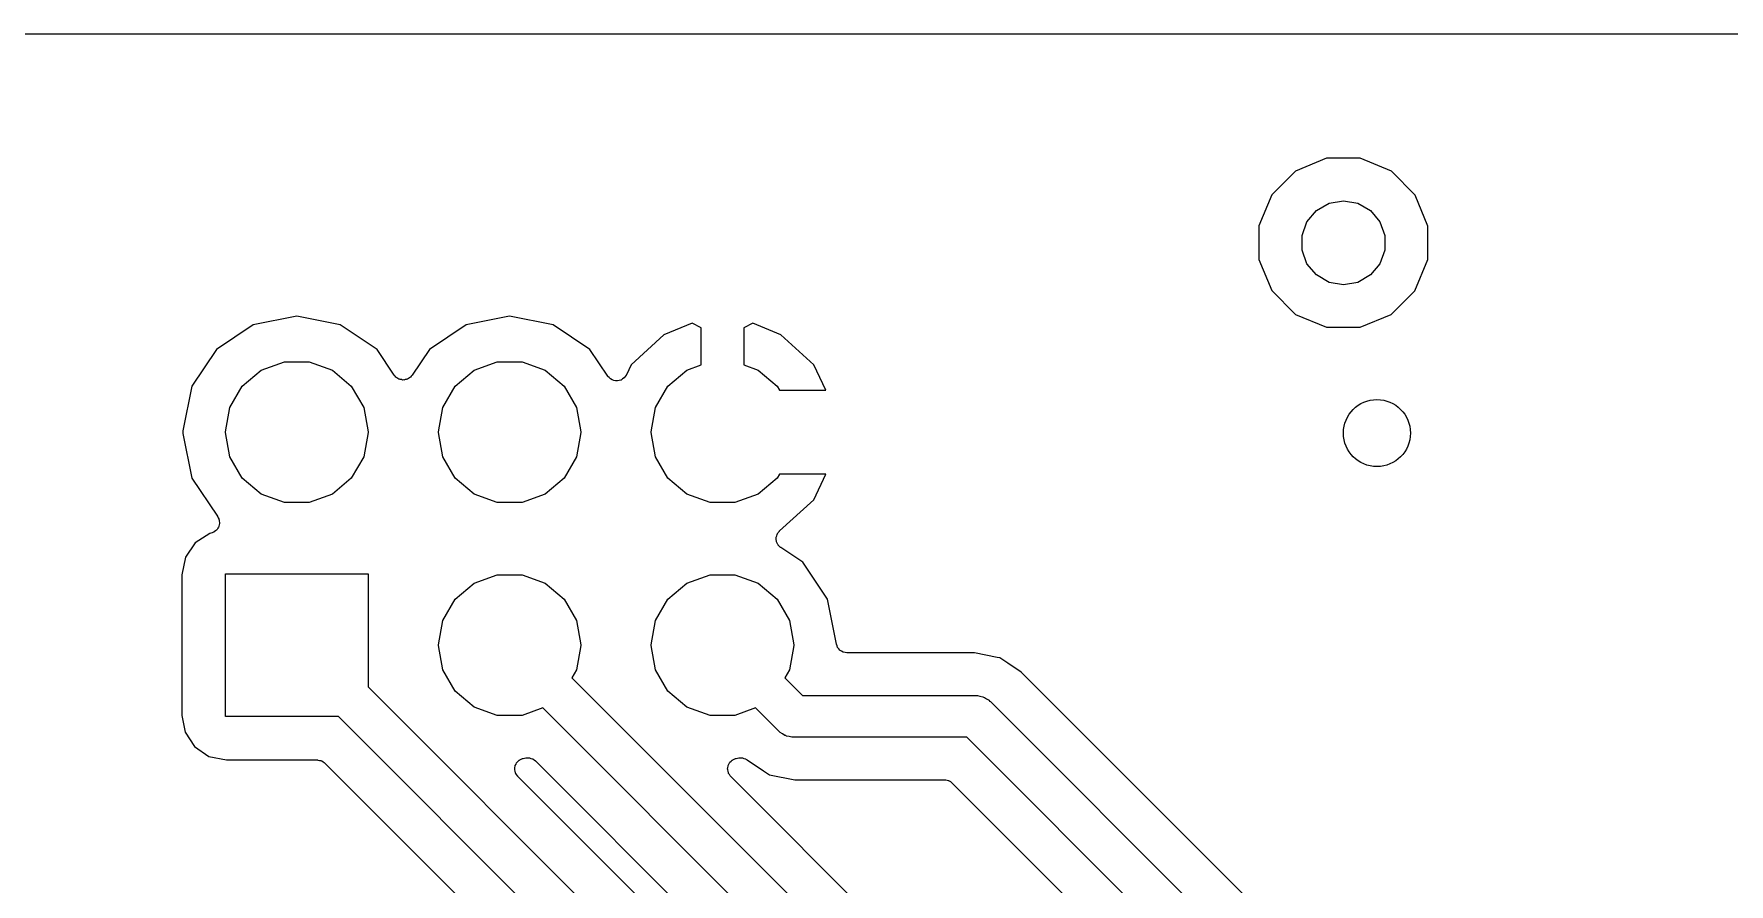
# Model space of a CAD drawing. Extents: x 99 to 248, y -141 to -112.
# Drawn here: x 152.48 to 172.71, y -121.89 to -111.75 of the extents above; entities that cross this region are included whole.
import ezdxf

# ---------------------------------------------------------------- set-up
doc = ezdxf.new("R2010")
doc.units = 0
doc.header["$MEASUREMENT"] = 0
doc.layers.add('BLACK', color=7, linetype='CONTINUOUS')

msp = doc.modelspace()

# ---------------------------------------------------------------- linework, layer by layer
at = {"layer": 'Black'}
for p, q in [((119.177, -111.748), (247.475, -111.748)), ((167.91, -113.232), (167.54, -113.385)), ((168.311, -113.232), (167.91, -113.232)), ((168.682, -113.386), (168.311, -113.232)), ((167.54, -113.385), (167.256, -113.668)), ((168.965, -113.67), (168.682, -113.386)), ((167.256, -113.668), (167.102, -114.039)), ((169.118, -114.04), (168.965, -113.67)), ((167.675, -113.989), (167.787, -113.856)), ((167.787, -113.856), (167.938, -113.768)), ((167.938, -113.768), (168.11, -113.738)), ((168.11, -113.738), (168.282, -113.768)), ((168.282, -113.768), (168.433, -113.856)), ((168.433, -113.856), (168.545, -113.989)), ((167.102, -114.039), (167.102, -114.44)), ((167.616, -114.153), (167.675, -113.989)), ((168.545, -113.989), (168.604, -114.153)), ((169.118, -114.441), (169.118, -114.04)), ((167.616, -114.327), (167.616, -114.153)), ((168.604, -114.153), (168.604, -114.327)), ((167.102, -114.44), (167.255, -114.81)), ((167.675, -114.491), (167.616, -114.327)), ((167.787, -114.624), (167.675, -114.491)), ((168.545, -114.491), (168.433, -114.624)), ((168.604, -114.327), (168.545, -114.491)), ((168.964, -114.812), (169.118, -114.441)), ((167.938, -114.712), (167.787, -114.624)), ((168.433, -114.624), (168.282, -114.712)), ((167.255, -114.81), (167.538, -115.094)), ((168.11, -114.742), (167.938, -114.712)), ((168.282, -114.712), (168.11, -114.742)), ((168.68, -115.095), (168.964, -114.812)), ((167.538, -115.094), (167.909, -115.248)), ((168.31, -115.248), (168.68, -115.095)), ((155.101, -115.219), (154.662, -115.512)), ((155.62, -115.115), (155.101, -115.219)), ((156.139, -115.219), (155.62, -115.115)), ((156.578, -115.512), (156.139, -115.219)), ((157.641, -115.219), (157.202, -115.512)), ((158.16, -115.115), (157.641, -115.219)), ((158.679, -115.219), (158.16, -115.115)), ((159.118, -115.512), (158.679, -115.219)), ((160.337, -115.199), (160.002, -115.337)), ((160.446, -115.256), (160.337, -115.199)), ((160.446, -115.698), (160.446, -115.256)), ((161.063, -115.199), (160.954, -115.256)), ((160.954, -115.256), (160.954, -115.698)), ((161.398, -115.337), (161.063, -115.199)), ((167.909, -115.248), (168.31, -115.248)), ((160.002, -115.337), (159.609, -115.695)), ((161.791, -115.695), (161.398, -115.337)), ((154.662, -115.512), (154.368, -115.952)), ((155.195, -115.761), (155.472, -115.66)), ((155.472, -115.66), (155.768, -115.66)), ((155.768, -115.66), (156.045, -115.761)), ((156.784, -115.821), (156.578, -115.512)), ((157.202, -115.512), (156.996, -115.821)), ((157.735, -115.761), (158.012, -115.66)), ((158.012, -115.66), (158.308, -115.66)), ((158.308, -115.66), (158.585, -115.761)), ((159.332, -115.832), (159.118, -115.512)), ((159.609, -115.695), (159.553, -115.816)), ((160.275, -115.761), (160.446, -115.698)), ((160.954, -115.698), (161.125, -115.761)), ((161.934, -116), (161.791, -115.695)), ((154.969, -115.95), (155.195, -115.761)), ((156.045, -115.761), (156.271, -115.95)), ((156.794, -115.831), (156.784, -115.821)), ((156.802, -115.842), (156.794, -115.831)), ((156.809, -115.846), (156.802, -115.842)), ((156.815, -115.852), (156.809, -115.846)), ((156.827, -115.859), (156.815, -115.852)), ((156.839, -115.866), (156.827, -115.859)), ((156.847, -115.868), (156.839, -115.866)), ((156.854, -115.872), (156.847, -115.868)), ((156.868, -115.873), (156.854, -115.872)), ((156.882, -115.877), (156.868, -115.873)), ((156.89, -115.876), (156.882, -115.877)), ((156.898, -115.877), (156.89, -115.876)), ((156.912, -115.873), (156.898, -115.877)), ((156.926, -115.872), (156.912, -115.873)), ((156.933, -115.868), (156.926, -115.872)), ((156.941, -115.866), (156.933, -115.868)), ((156.953, -115.859), (156.941, -115.866)), ((156.965, -115.852), (156.953, -115.859)), ((156.971, -115.846), (156.965, -115.852)), ((156.978, -115.842), (156.971, -115.846)), ((156.986, -115.831), (156.978, -115.842)), ((156.996, -115.821), (156.986, -115.831)), ((157.509, -115.95), (157.735, -115.761)), ((158.585, -115.761), (158.811, -115.95)), ((159.333, -115.833), (159.332, -115.832)), ((159.333, -115.834), (159.333, -115.833)), ((159.348, -115.849), (159.333, -115.834)), ((159.363, -115.864), (159.348, -115.849)), ((159.364, -115.865), (159.363, -115.864)), ((159.365, -115.865), (159.364, -115.865)), ((159.383, -115.874), (159.365, -115.865)), ((159.402, -115.883), (159.383, -115.874)), ((159.403, -115.884), (159.402, -115.883)), ((159.404, -115.884), (159.403, -115.884)), ((159.425, -115.886), (159.404, -115.884)), ((159.446, -115.888), (159.425, -115.886)), ((159.447, -115.888), (159.446, -115.888)), ((159.448, -115.888), (159.447, -115.888)), ((159.469, -115.883), (159.448, -115.888)), ((159.489, -115.878), (159.469, -115.883)), ((159.49, -115.877), (159.489, -115.878)), ((159.491, -115.877), (159.49, -115.877)), ((159.508, -115.865), (159.491, -115.877)), ((159.526, -115.853), (159.508, -115.865)), ((159.527, -115.852), (159.526, -115.852)), ((159.526, -115.852), (159.526, -115.853)), ((159.539, -115.835), (159.527, -115.852)), ((159.552, -115.818), (159.539, -115.835)), ((159.553, -115.816), (159.552, -115.817)), ((159.552, -115.817), (159.552, -115.818)), ((160.049, -115.95), (160.275, -115.761)), ((161.125, -115.761), (161.351, -115.95)), ((154.368, -115.952), (154.262, -116.483)), ((154.821, -116.206), (154.969, -115.95)), ((156.271, -115.95), (156.419, -116.206)), ((157.361, -116.206), (157.509, -115.95)), ((158.811, -115.95), (158.959, -116.206)), ((159.901, -116.206), (160.049, -115.95)), ((161.351, -115.95), (161.38, -116)), ((161.38, -116), (161.934, -116)), ((154.77, -116.497), (154.821, -116.206)), ((156.419, -116.206), (156.47, -116.497)), ((157.31, -116.497), (157.361, -116.206)), ((158.959, -116.206), (159.01, -116.497)), ((159.85, -116.497), (159.901, -116.206)), ((154.262, -116.483), (154.262, -116.517)), ((154.262, -116.517), (154.368, -117.048)), ((154.77, -116.503), (154.77, -116.497)), ((154.821, -116.794), (154.77, -116.503)), ((156.47, -116.503), (156.419, -116.794)), ((156.47, -116.497), (156.47, -116.503)), ((157.31, -116.503), (157.31, -116.497)), ((157.361, -116.794), (157.31, -116.503)), ((159.01, -116.503), (158.959, -116.794)), ((159.01, -116.497), (159.01, -116.503)), ((159.85, -116.503), (159.85, -116.497)), ((159.901, -116.794), (159.85, -116.503)), ((154.969, -117.05), (154.821, -116.794)), ((156.419, -116.794), (156.271, -117.05)), ((157.509, -117.05), (157.361, -116.794)), ((158.959, -116.794), (158.811, -117.05)), ((160.049, -117.05), (159.901, -116.794)), ((154.368, -117.048), (154.672, -117.503)), ((155.195, -117.239), (154.969, -117.05)), ((156.271, -117.05), (156.045, -117.239)), ((157.735, -117.239), (157.509, -117.05)), ((158.811, -117.05), (158.585, -117.239)), ((160.275, -117.239), (160.049, -117.05)), ((161.351, -117.05), (161.125, -117.239)), ((161.38, -117), (161.351, -117.05)), ((161.934, -117), (161.38, -117)), ((161.791, -117.305), (161.934, -117)), ((155.472, -117.34), (155.195, -117.239)), ((156.045, -117.239), (155.768, -117.34)), ((158.012, -117.34), (157.735, -117.239)), ((158.585, -117.239), (158.308, -117.34)), ((160.552, -117.34), (160.275, -117.239)), ((161.125, -117.239), (160.848, -117.34)), ((161.382, -117.677), (161.791, -117.305)), ((154.672, -117.503), (154.674, -117.505)), ((154.674, -117.505), (154.675, -117.508)), ((154.675, -117.508), (154.676, -117.509)), ((154.676, -117.509), (154.676, -117.511)), ((154.676, -117.511), (154.681, -117.52)), ((154.681, -117.52), (154.69, -117.535)), ((155.768, -117.34), (155.472, -117.34)), ((158.308, -117.34), (158.012, -117.34)), ((160.848, -117.34), (160.552, -117.34)), ((154.583, -117.707), (154.409, -117.819)), ((154.595, -117.705), (154.583, -117.707)), ((154.611, -117.699), (154.595, -117.705)), ((154.627, -117.694), (154.611, -117.699)), ((154.631, -117.691), (154.627, -117.694)), ((154.636, -117.689), (154.631, -117.691)), ((154.649, -117.678), (154.636, -117.689)), ((154.663, -117.668), (154.649, -117.678)), ((154.666, -117.664), (154.663, -117.668)), ((154.669, -117.66), (154.666, -117.664)), ((154.678, -117.645), (154.669, -117.66)), ((154.687, -117.631), (154.678, -117.645)), ((154.689, -117.626), (154.687, -117.631)), ((154.691, -117.622), (154.689, -117.626)), ((154.69, -117.535), (154.691, -117.54)), ((154.691, -117.54), (154.693, -117.544)), ((154.694, -117.605), (154.691, -117.622)), ((154.693, -117.544), (154.695, -117.562)), ((154.698, -117.588), (154.694, -117.605)), ((154.695, -117.562), (154.698, -117.579)), ((154.698, -117.579), (154.697, -117.583)), ((154.697, -117.583), (154.698, -117.588)), ((161.347, -117.737), (161.351, -117.721)), ((161.351, -117.721), (161.353, -117.717)), ((161.353, -117.717), (161.354, -117.713)), ((161.354, -117.713), (161.355, -117.712)), ((161.355, -117.712), (161.366, -117.698)), ((161.355, -117.712), (161.355, -117.712)), ((161.366, -117.698), (161.375, -117.684)), ((161.375, -117.684), (161.379, -117.681)), ((161.379, -117.681), (161.381, -117.678)), ((161.381, -117.678), (161.382, -117.677)), ((161.382, -117.677), (161.382, -117.677)), ((161.382, -117.677), (161.382, -117.677)), ((154.409, -117.819), (154.293, -117.989)), ((161.34, -117.763), (161.341, -117.759)), ((161.342, -117.78), (161.34, -117.763)), ((161.341, -117.754), (161.347, -117.737)), ((161.341, -117.755), (161.341, -117.754)), ((161.341, -117.754), (161.341, -117.754)), ((161.341, -117.759), (161.341, -117.755)), ((161.343, -117.798), (161.342, -117.78)), ((161.343, -117.799), (161.343, -117.798)), ((161.343, -117.798), (161.343, -117.798)), ((161.344, -117.803), (161.343, -117.799)), ((161.345, -117.807), (161.344, -117.803)), ((161.353, -117.823), (161.345, -117.807)), ((161.359, -117.839), (161.353, -117.823)), ((161.36, -117.84), (161.359, -117.839)), ((161.359, -117.839), (161.359, -117.839)), ((161.363, -117.843), (161.36, -117.84)), ((161.364, -117.847), (161.363, -117.843)), ((161.377, -117.859), (161.364, -117.847)), ((161.388, -117.871), (161.377, -117.859)), ((161.389, -117.872), (161.388, -117.871)), ((161.393, -117.874), (161.389, -117.872)), ((161.389, -117.872), (161.389, -117.872)), ((161.396, -117.877), (161.393, -117.874)), ((161.658, -118.052), (161.396, -117.877)), ((154.293, -117.989), (154.25, -118.203)), ((161.952, -118.492), (161.658, -118.052)), ((154.25, -118.203), (154.25, -119.878)), ((154.77, -119.89), (154.77, -118.19)), ((154.77, -118.19), (156.47, -118.19)), ((156.47, -118.19), (156.47, -119.536)), ((157.509, -118.49), (157.735, -118.301)), ((157.735, -118.301), (158.012, -118.2)), ((158.012, -118.2), (158.308, -118.2)), ((158.308, -118.2), (158.585, -118.301)), ((158.585, -118.301), (158.811, -118.49)), ((160.049, -118.49), (160.275, -118.301)), ((160.275, -118.301), (160.552, -118.2)), ((160.552, -118.2), (160.848, -118.2)), ((160.848, -118.2), (161.125, -118.301)), ((161.125, -118.301), (161.351, -118.49)), ((157.361, -118.746), (157.509, -118.49)), ((158.811, -118.49), (158.959, -118.746)), ((159.901, -118.746), (160.049, -118.49)), ((161.351, -118.49), (161.499, -118.746)), ((162.059, -119.03), (161.952, -118.492)), ((157.31, -119.037), (157.361, -118.746)), ((158.959, -118.746), (159.01, -119.037)), ((159.85, -119.037), (159.901, -118.746)), ((161.499, -118.746), (161.55, -119.037)), ((157.31, -119.043), (157.31, -119.037)), ((157.361, -119.334), (157.31, -119.043)), ((159.01, -119.043), (158.959, -119.334)), ((159.01, -119.037), (159.01, -119.043)), ((159.85, -119.043), (159.85, -119.037)), ((159.901, -119.334), (159.85, -119.043)), ((161.55, -119.043), (161.499, -119.334)), ((161.55, -119.037), (161.55, -119.043)), ((162.067, -119.049), (162.059, -119.03)), ((162.074, -119.068), (162.067, -119.049)), ((162.075, -119.07), (162.074, -119.068)), ((162.075, -119.071), (162.075, -119.07)), ((162.089, -119.086), (162.075, -119.071)), ((162.102, -119.102), (162.089, -119.086)), ((162.103, -119.103), (162.102, -119.102)), ((162.104, -119.104), (162.103, -119.103)), ((162.122, -119.114), (162.104, -119.104)), ((162.14, -119.124), (162.122, -119.114)), ((162.142, -119.125), (162.14, -119.124)), ((162.143, -119.125), (162.142, -119.125)), ((162.163, -119.128), (162.143, -119.125)), ((162.184, -119.132), (162.163, -119.128)), ((163.707, -119.132), (162.184, -119.132)), ((163.978, -119.186), (163.707, -119.132)), ((157.509, -119.59), (157.361, -119.334)), ((158.959, -119.334), (158.903, -119.43)), ((160.049, -119.59), (159.901, -119.334)), ((161.499, -119.334), (161.443, -119.43)), ((164.009, -119.192), (163.978, -119.186)), ((163.978, -119.186), (163.978, -119.186)), ((164.104, -119.256), (164.009, -119.192)), ((164.265, -119.363), (164.104, -119.256)), ((156.47, -119.536), (159.677, -122.743)), ((158.903, -119.43), (164.597, -125.123)), ((161.443, -119.43), (161.654, -119.64)), ((166.602, -121.7), (164.265, -119.363)), ((157.735, -119.779), (157.509, -119.59)), ((160.275, -119.779), (160.049, -119.59)), ((161.654, -119.64), (163.72, -119.64)), ((163.72, -119.64), (163.731, -119.642)), ((163.731, -119.642), (163.742, -119.641)), ((163.742, -119.641), (163.773, -119.649)), ((163.773, -119.649), (163.806, -119.655)), ((163.806, -119.655), (163.815, -119.661)), ((163.815, -119.661), (163.826, -119.663)), ((163.826, -119.663), (163.852, -119.682)), ((163.852, -119.682), (163.881, -119.698)), ((163.881, -119.698), (163.888, -119.707)), ((163.888, -119.707), (163.897, -119.713)), ((163.897, -119.713), (171.544, -127.36)), ((154.25, -119.878), (154.287, -120.077)), ((156.116, -119.89), (154.77, -119.89)), ((159.25, -123.024), (156.116, -119.89)), ((158.012, -119.88), (157.735, -119.779)), ((158.308, -119.88), (158.012, -119.88)), ((158.556, -119.79), (158.308, -119.88)), ((164.17, -125.404), (158.556, -119.79)), ((160.552, -119.88), (160.275, -119.779)), ((160.848, -119.88), (160.552, -119.88)), ((161.096, -119.79), (160.848, -119.88)), ((161.373, -120.067), (161.096, -119.79)), ((154.287, -120.077), (154.399, -120.251)), ((161.382, -120.073), (161.373, -120.067)), ((161.389, -120.082), (161.382, -120.073)), ((161.418, -120.098), (161.389, -120.082)), ((161.444, -120.117), (161.418, -120.098)), ((161.455, -120.119), (161.444, -120.117)), ((161.464, -120.125), (161.455, -120.119)), ((161.497, -120.131), (161.464, -120.125)), ((161.528, -120.139), (161.497, -120.131)), ((161.539, -120.138), (161.528, -120.139)), ((161.55, -120.14), (161.539, -120.138)), ((163.616, -120.14), (161.55, -120.14)), ((171.263, -127.787), (163.616, -120.14)), ((154.399, -120.251), (154.569, -120.367)), ((154.569, -120.367), (154.783, -120.41)), ((154.783, -120.41), (155.866, -120.41)), ((155.866, -120.41), (155.871, -120.411)), ((155.871, -120.411), (155.877, -120.411)), ((155.877, -120.411), (155.893, -120.415)), ((155.893, -120.415), (155.909, -120.418)), ((155.909, -120.418), (155.914, -120.421)), ((155.914, -120.421), (155.92, -120.422)), ((155.92, -120.422), (155.933, -120.432)), ((155.933, -120.432), (155.947, -120.44)), ((155.947, -120.44), (155.951, -120.444)), ((155.951, -120.444), (155.956, -120.448)), ((155.956, -120.448), (158.705, -123.197)), ((158.221, -120.519), (158.224, -120.502)), ((158.222, -120.524), (158.221, -120.519)), ((158.222, -120.528), (158.222, -120.524)), ((158.226, -120.545), (158.222, -120.528)), ((158.224, -120.502), (158.226, -120.484)), ((158.226, -120.484), (158.227, -120.48)), ((158.23, -120.563), (158.226, -120.545)), ((158.227, -120.48), (158.228, -120.476)), ((158.228, -120.476), (158.237, -120.46)), ((158.232, -120.566), (158.23, -120.563)), ((158.233, -120.57), (158.232, -120.566)), ((158.237, -120.46), (158.244, -120.444)), ((158.244, -120.444), (158.247, -120.441)), ((158.247, -120.441), (158.249, -120.437)), ((158.249, -120.437), (158.263, -120.425)), ((158.263, -120.425), (158.275, -120.413)), ((158.275, -120.413), (158.279, -120.411)), ((158.279, -120.411), (158.282, -120.408)), ((158.282, -120.408), (158.299, -120.402)), ((158.299, -120.402), (158.315, -120.394)), ((158.315, -120.394), (158.32, -120.394)), ((158.32, -120.394), (158.323, -120.392)), ((158.323, -120.392), (158.354, -120.386)), ((158.354, -120.386), (158.372, -120.386)), ((158.372, -120.386), (158.39, -120.384)), ((158.39, -120.384), (158.394, -120.385)), ((158.394, -120.385), (158.398, -120.385)), ((158.398, -120.385), (158.415, -120.391)), ((158.415, -120.391), (158.433, -120.395)), ((158.433, -120.395), (158.436, -120.398)), ((158.436, -120.398), (158.44, -120.399)), ((158.44, -120.399), (158.454, -120.41)), ((158.454, -120.41), (158.469, -120.421)), ((158.469, -120.421), (163.144, -125.096)), ((160.761, -120.519), (160.764, -120.502)), ((160.762, -120.524), (160.761, -120.519)), ((160.762, -120.528), (160.762, -120.524)), ((160.766, -120.545), (160.762, -120.528)), ((160.764, -120.502), (160.766, -120.484)), ((160.766, -120.484), (160.767, -120.48)), ((160.77, -120.563), (160.766, -120.545)), ((160.767, -120.48), (160.768, -120.476)), ((160.768, -120.476), (160.777, -120.46)), ((160.772, -120.566), (160.77, -120.563)), ((160.773, -120.57), (160.772, -120.566)), ((160.777, -120.46), (160.784, -120.444)), ((160.784, -120.444), (160.787, -120.441)), ((160.787, -120.441), (160.789, -120.437)), ((160.789, -120.437), (160.803, -120.425)), ((160.803, -120.425), (160.815, -120.413)), ((160.815, -120.413), (160.819, -120.411)), ((160.819, -120.411), (160.822, -120.408)), ((160.822, -120.408), (160.839, -120.402)), ((160.839, -120.402), (160.855, -120.394)), ((160.855, -120.394), (160.86, -120.394)), ((160.86, -120.394), (160.863, -120.392)), ((160.863, -120.392), (160.894, -120.386)), ((160.894, -120.386), (160.912, -120.386)), ((160.912, -120.386), (160.93, -120.384)), ((160.93, -120.384), (160.934, -120.385)), ((160.934, -120.385), (160.938, -120.385)), ((160.938, -120.385), (160.955, -120.391)), ((160.955, -120.391), (160.973, -120.395)), ((160.973, -120.395), (160.976, -120.398)), ((160.976, -120.398), (160.98, -120.399)), ((160.98, -120.399), (160.993, -120.409)), ((160.993, -120.409), (160.995, -120.41)), ((160.995, -120.41), (161.189, -120.54)), ((161.189, -120.54), (161.261, -120.588)), ((158.243, -120.585), (158.233, -120.57)), ((158.253, -120.6), (158.243, -120.585)), ((158.256, -120.603), (158.253, -120.6)), ((158.258, -120.606), (158.256, -120.603)), ((160.027, -122.375), (158.258, -120.606)), ((160.783, -120.585), (160.773, -120.57)), ((160.793, -120.6), (160.783, -120.585)), ((160.796, -120.603), (160.793, -120.6)), ((160.798, -120.606), (160.796, -120.603)), ((164.947, -124.755), (160.798, -120.606)), ((161.261, -120.588), (161.563, -120.648)), ((161.563, -120.648), (163.353, -120.648)), ((163.353, -120.648), (163.359, -120.649)), ((163.359, -120.649), (163.364, -120.648)), ((163.364, -120.648), (163.381, -120.653)), ((163.381, -120.653), (163.397, -120.656)), ((163.397, -120.656), (163.402, -120.658)), ((163.402, -120.658), (163.407, -120.66)), ((163.407, -120.66), (163.421, -120.669)), ((163.421, -120.669), (163.435, -120.678)), ((163.435, -120.678), (163.439, -120.682)), ((163.439, -120.682), (163.443, -120.685)), ((163.443, -120.685), (170.895, -128.137)), ((171.717, -126.815), (166.602, -121.7)), ((166.602, -121.7), (166.602, -121.7))]:
    msp.add_line(p, q, dxfattribs=at)
msp.add_circle((168.51, -116.51), 0.4, dxfattribs=at)

doc.saveas('drawing.dxf')
